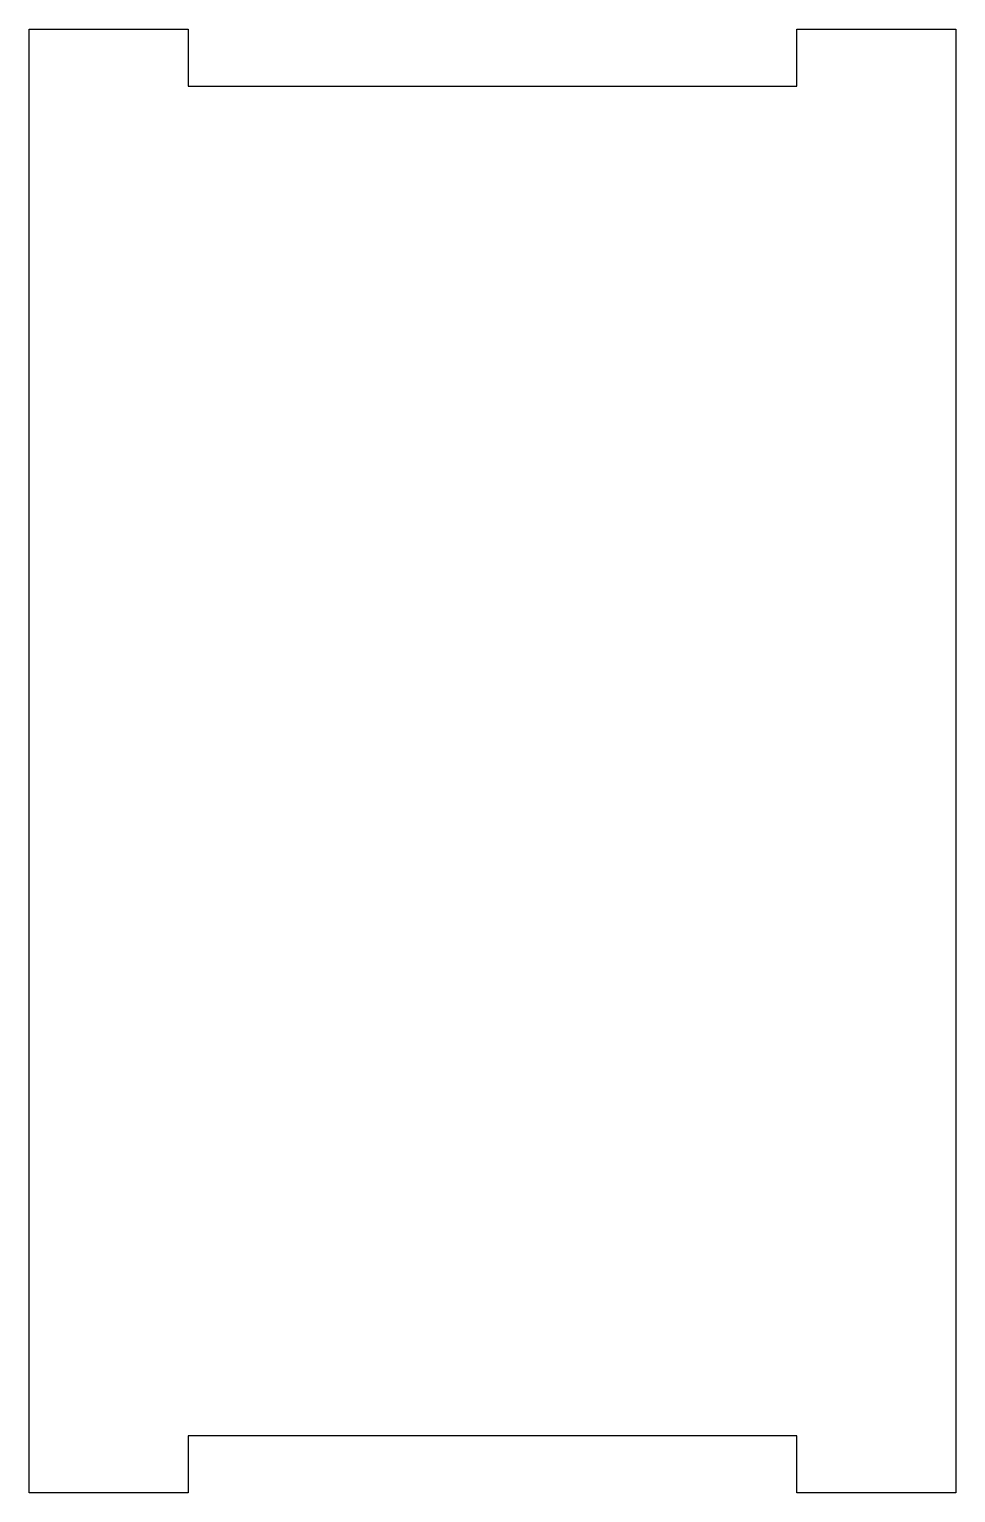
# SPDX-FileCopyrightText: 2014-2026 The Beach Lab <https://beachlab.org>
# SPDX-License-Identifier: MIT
# Model space of a CAD drawing. Header units: millimetres. Extents: x -17.5 to 17.5, y -27.6 to 27.6.
import ezdxf

# ---------------------------------------------------------------- set-up
doc = ezdxf.new("R2010")
doc.units = ezdxf.units.MM
doc.layers.add('CUT', color=7, linetype='CONTINUOUS')

msp = doc.modelspace()

# ---------------------------------------------------------------- linework, layer by layer
at = {"layer": 'CUT'}
for p, q in [((-17.5, -27.65), (-17.5, 27.65)), ((-17.5, 27.65), (-11.5, 27.65)), ((-11.5, 27.65), (-11.5, 25.5)), ((11.5, 25.5), (11.5, 27.65)), ((11.5, 27.65), (17.5, 27.65)), ((17.5, 27.65), (17.5, -27.65)), ((-11.5, 25.5), (11.5, 25.5)), ((11.5, -25.5), (-11.5, -25.5)), ((-11.5, -25.5), (-11.5, -27.65)), ((11.5, -27.65), (11.5, -25.5)), ((-11.5, -27.65), (-17.5, -27.65)), ((17.5, -27.65), (11.5, -27.65))]:
    msp.add_line(p, q, dxfattribs=at)

doc.saveas('drawing.dxf')
